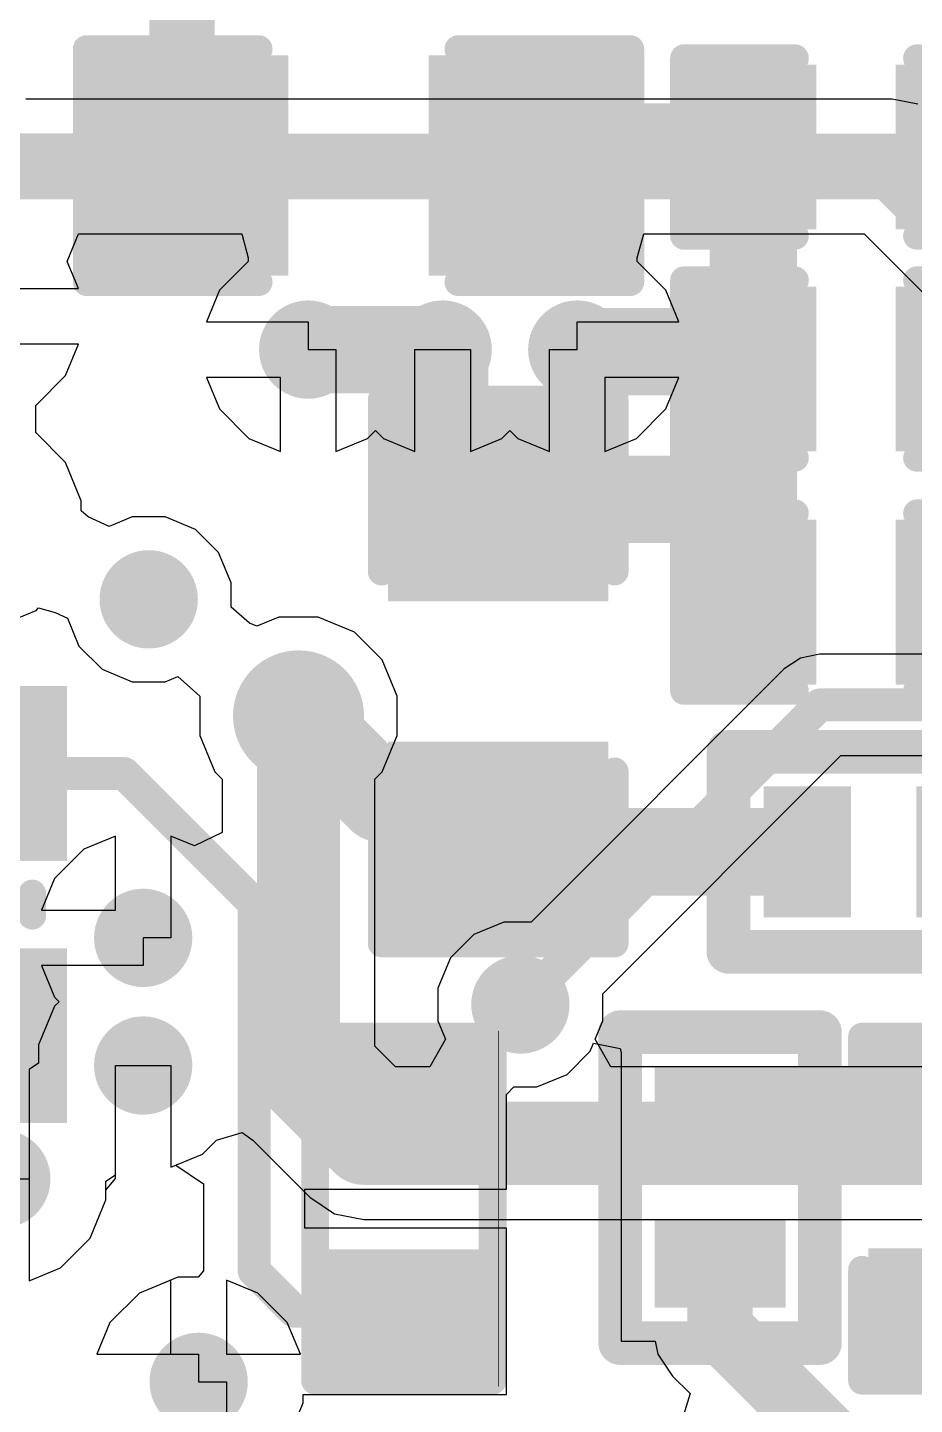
# Model space of a CAD drawing. Header units: millimetres. Extents: x -0.05 to 1.48, y -0.21 to 0.41.
# Drawn here: x 0.2409 to 0.4008, y 0.0027 to 0.2508 of the extents above; entities that cross this region are included whole.
import ezdxf

# ---------------------------------------------------------------- set-up
doc = ezdxf.new("R2010")
doc.units = ezdxf.units.MM
doc.header["$MEASUREMENT"] = 0
for name, color, linetype in [('BottomLayer', 5, 'Continuous'), ('BottomSolder', 6, 'Continuous'), ('TopLayer', 1, 'Continuous'), ('TopOverlay', 2, 'Continuous'), ('TopPaste', 8, 'Continuous'), ('TopSolder', 216, 'Continuous'), ('ViaHoleLayer', 16, 'Continuous')]:
    doc.layers.add(name, color=color, linetype=linetype)

# ---------------------------------------------------------------- blocks, each defined once
blk = doc.blocks.new('C___0603_3')
at = {"layer": 'TopLayer'}
for points in [[(-0.015, 0.0175), (-0.015, -0.0175), (-0.045, -0.0175), (-0.045, 0.0175)], [(0.045, 0.0175), (0.045, -0.0175), (0.015, -0.0175), (0.015, 0.0175)]]:
    blk.add_hatch(color=1, dxfattribs=at).paths.add_polyline_path(points)
at = {"layer": 'TopPaste'}
for points in [[(-0.015, 0.0175), (-0.015, -0.0175), (-0.045, -0.0175), (-0.045, 0.0175)], [(0.045, 0.0175), (0.045, -0.0175), (0.015, -0.0175), (0.015, 0.0175)]]:
    blk.add_hatch(color=8, dxfattribs=at).paths.add_polyline_path(points)
at = {"layer": 'TopSolder'}
for points in [[(-0.01264, 0.01986), (-0.01264, -0.01986), (-0.04736, -0.01986), (-0.04736, 0.01986)], [(0.04736, 0.01986), (0.04736, -0.01986), (0.01264, -0.01986), (0.01264, 0.01986)]]:
    blk.add_hatch(color=216, dxfattribs=at).paths.add_polyline_path(points)
at = {"layer": 'TopOverlay', "const_width": 0.005}
for points in [[(-0.049, 0.021), (-0.018, 0.021)], [(-0.049, 0.021), (-0.049, -0.021)], [(0.018, 0.021), (0.049, 0.021)], [(0.049, 0.021), (0.049, -0.021)], [(-0.049, -0.021), (-0.018, -0.021)], [(0.018, -0.021), (0.049, -0.021)]]:
    blk.add_lwpolyline(points, dxfattribs=at)
at = {"layer": 'TopOverlay', "const_width": 0.0025}
for points in [[(-0.05025, 0.021, 1), (-0.04775, 0.021, 1)], [(-0.05025, 0.021, 1), (-0.04775, 0.021, 1)], [(-0.01925, 0.021, 1), (-0.01675, 0.021, 1)], [(0.01675, 0.021, 1), (0.01925, 0.021, 1)], [(0.04775, 0.021, 1), (0.05025, 0.021, 1)], [(0.04775, 0.021, 1), (0.05025, 0.021, 1)], [(-0.05025, -0.021, 1), (-0.04775, -0.021, 1)], [(-0.05025, -0.021, 1), (-0.04775, -0.021, 1)], [(-0.01925, -0.021, 1), (-0.01675, -0.021, 1)], [(0.01675, -0.021, 1), (0.01925, -0.021, 1)], [(0.04775, -0.021, 1), (0.05025, -0.021, 1)], [(0.04775, -0.021, 1), (0.05025, -0.021, 1)]]:
    blk.add_lwpolyline(points, format="xyb", close=True, dxfattribs=at)
blk = doc.blocks.new('C___0402_8')
at = {"layer": 'TopLayer'}
for points in [[(-0.0275, -0.0125), (-0.0275, 0.0125), (-0.0095, 0.0125), (-0.0095, -0.0125)], [(0.0095, -0.0125), (0.0095, 0.0125), (0.0275, 0.0125), (0.0275, -0.0125)]]:
    blk.add_hatch(color=1, dxfattribs=at).paths.add_polyline_path(points)
at = {"layer": 'TopPaste'}
for points in [[(-0.0275, -0.0125), (-0.0275, 0.0125), (-0.0095, 0.0125), (-0.0095, -0.0125)], [(0.0095, -0.0125), (0.0095, 0.0125), (0.0275, 0.0125), (0.0275, -0.0125)]]:
    blk.add_hatch(color=8, dxfattribs=at).paths.add_polyline_path(points)
at = {"layer": 'TopSolder'}
for points in [[(-0.02986, -0.01486), (-0.02986, 0.01486), (-0.00714, 0.01486), (-0.00714, -0.01486)], [(0.00714, -0.01486), (0.00714, 0.01486), (0.02986, 0.01486), (0.02986, -0.01486)]]:
    blk.add_hatch(color=216, dxfattribs=at).paths.add_polyline_path(points)
at = {"layer": 'TopOverlay', "const_width": 0.005}
for points in [[(-0.011, 0.016), (-0.031, 0.016)], [(-0.031, -0.016), (-0.031, 0.016)], [(0.031, 0.016), (0.011, 0.016)], [(0.031, -0.016), (0.031, 0.016)], [(-0.011, -0.016), (-0.031, -0.016)], [(0.031, -0.016), (0.011, -0.016)]]:
    blk.add_lwpolyline(points, dxfattribs=at)
at = {"layer": 'TopOverlay', "const_width": 0.0025}
for points in [[(-0.03225, 0.016, 1), (-0.02975, 0.016, 1)], [(-0.03225, 0.016, 1), (-0.02975, 0.016, 1)], [(-0.01225, 0.016, 1), (-0.00975, 0.016, 1)], [(0.00975, 0.016, 1), (0.01225, 0.016, 1)], [(0.02975, 0.016, 1), (0.03225, 0.016, 1)], [(0.02975, 0.016, 1), (0.03225, 0.016, 1)], [(-0.03225, -0.016, 1), (-0.02975, -0.016, 1)], [(-0.03225, -0.016, 1), (-0.02975, -0.016, 1)], [(-0.01225, -0.016, 1), (-0.00975, -0.016, 1)], [(0.00975, -0.016, 1), (0.01225, -0.016, 1)], [(0.02975, -0.016, 1), (0.03225, -0.016, 1)], [(0.02975, -0.016, 1), (0.03225, -0.016, 1)]]:
    blk.add_lwpolyline(points, format="xyb", close=True, dxfattribs=at)
blk = doc.blocks.new('C___0402_9')
at = {"layer": 'TopLayer'}
for points in [[(-0.0275, -0.0125), (-0.0275, 0.0125), (-0.0095, 0.0125), (-0.0095, -0.0125)], [(0.0095, -0.0125), (0.0095, 0.0125), (0.0275, 0.0125), (0.0275, -0.0125)]]:
    blk.add_hatch(color=1, dxfattribs=at).paths.add_polyline_path(points)
at = {"layer": 'TopPaste'}
for points in [[(-0.0275, -0.0125), (-0.0275, 0.0125), (-0.0095, 0.0125), (-0.0095, -0.0125)], [(0.0095, -0.0125), (0.0095, 0.0125), (0.0275, 0.0125), (0.0275, -0.0125)]]:
    blk.add_hatch(color=8, dxfattribs=at).paths.add_polyline_path(points)
at = {"layer": 'TopSolder'}
for points in [[(-0.02986, -0.01486), (-0.02986, 0.01486), (-0.00714, 0.01486), (-0.00714, -0.01486)], [(0.00714, -0.01486), (0.00714, 0.01486), (0.02986, 0.01486), (0.02986, -0.01486)]]:
    blk.add_hatch(color=216, dxfattribs=at).paths.add_polyline_path(points)
at = {"layer": 'TopOverlay', "const_width": 0.005}
for points in [[(-0.011, 0.016), (-0.031, 0.016)], [(-0.031, 0.016), (-0.031, -0.016)], [(0.031, 0.016), (0.011, 0.016)], [(0.031, 0.016), (0.031, -0.016)], [(-0.011, -0.016), (-0.031, -0.016)], [(0.031, -0.016), (0.011, -0.016)]]:
    blk.add_lwpolyline(points, dxfattribs=at)
at = {"layer": 'TopOverlay', "const_width": 0.0025}
for points in [[(-0.03225, 0.016, 1), (-0.02975, 0.016, 1)], [(-0.03225, 0.016, 1), (-0.02975, 0.016, 1)], [(-0.01225, 0.016, 1), (-0.00975, 0.016, 1)], [(0.00975, 0.016, 1), (0.01225, 0.016, 1)], [(0.02975, 0.016, 1), (0.03225, 0.016, 1)], [(0.02975, 0.016, 1), (0.03225, 0.016, 1)], [(-0.03225, -0.016, 1), (-0.02975, -0.016, 1)], [(-0.03225, -0.016, 1), (-0.02975, -0.016, 1)], [(-0.01225, -0.016, 1), (-0.00975, -0.016, 1)], [(0.00975, -0.016, 1), (0.01225, -0.016, 1)], [(0.02975, -0.016, 1), (0.03225, -0.016, 1)], [(0.02975, -0.016, 1), (0.03225, -0.016, 1)]]:
    blk.add_lwpolyline(points, format="xyb", close=True, dxfattribs=at)
blk = doc.blocks.new('C___0402_10')
at = {"layer": 'TopLayer'}
for points in [[(-0.0275, -0.0125), (-0.0275, 0.0125), (-0.0095, 0.0125), (-0.0095, -0.0125)], [(0.0095, -0.0125), (0.0095, 0.0125), (0.0275, 0.0125), (0.0275, -0.0125)]]:
    blk.add_hatch(color=1, dxfattribs=at).paths.add_polyline_path(points)
at = {"layer": 'TopPaste'}
for points in [[(-0.0275, -0.0125), (-0.0275, 0.0125), (-0.0095, 0.0125), (-0.0095, -0.0125)], [(0.0095, -0.0125), (0.0095, 0.0125), (0.0275, 0.0125), (0.0275, -0.0125)]]:
    blk.add_hatch(color=8, dxfattribs=at).paths.add_polyline_path(points)
at = {"layer": 'TopSolder'}
for points in [[(-0.02986, -0.01486), (-0.02986, 0.01486), (-0.00714, 0.01486), (-0.00714, -0.01486)], [(0.00714, -0.01486), (0.00714, 0.01486), (0.02986, 0.01486), (0.02986, -0.01486)]]:
    blk.add_hatch(color=216, dxfattribs=at).paths.add_polyline_path(points)
at = {"layer": 'TopOverlay', "const_width": 0.005}
for points in [[(-0.031, 0.016), (-0.031, -0.016)], [(-0.011, 0.016), (-0.031, 0.016)], [(0.031, 0.016), (0.011, 0.016)], [(0.031, 0.016), (0.031, -0.016)], [(-0.011, -0.016), (-0.031, -0.016)], [(0.031, -0.016), (0.011, -0.016)]]:
    blk.add_lwpolyline(points, dxfattribs=at)
at = {"layer": 'TopOverlay', "const_width": 0.0025}
for points in [[(-0.03225, 0.016, 1), (-0.02975, 0.016, 1)], [(-0.03225, 0.016, 1), (-0.02975, 0.016, 1)], [(-0.01225, 0.016, 1), (-0.00975, 0.016, 1)], [(0.00975, 0.016, 1), (0.01225, 0.016, 1)], [(0.02975, 0.016, 1), (0.03225, 0.016, 1)], [(0.02975, 0.016, 1), (0.03225, 0.016, 1)], [(-0.03225, -0.016, 1), (-0.02975, -0.016, 1)], [(-0.03225, -0.016, 1), (-0.02975, -0.016, 1)], [(-0.01225, -0.016, 1), (-0.00975, -0.016, 1)], [(0.00975, -0.016, 1), (0.01225, -0.016, 1)], [(0.02975, -0.016, 1), (0.03225, -0.016, 1)], [(0.02975, -0.016, 1), (0.03225, -0.016, 1)]]:
    blk.add_lwpolyline(points, format="xyb", close=True, dxfattribs=at)
blk = doc.blocks.new('C___0402_13')
at = {"layer": 'TopLayer'}
for points in [[(-0.0275, -0.0125), (-0.0275, 0.0125), (-0.0095, 0.0125), (-0.0095, -0.0125)], [(0.0095, -0.0125), (0.0095, 0.0125), (0.0275, 0.0125), (0.0275, -0.0125)]]:
    blk.add_hatch(color=1, dxfattribs=at).paths.add_polyline_path(points)
at = {"layer": 'TopPaste'}
for points in [[(-0.0275, -0.0125), (-0.0275, 0.0125), (-0.0095, 0.0125), (-0.0095, -0.0125)], [(0.0095, -0.0125), (0.0095, 0.0125), (0.0275, 0.0125), (0.0275, -0.0125)]]:
    blk.add_hatch(color=8, dxfattribs=at).paths.add_polyline_path(points)
at = {"layer": 'TopSolder'}
for points in [[(-0.02986, -0.01486), (-0.02986, 0.01486), (-0.00714, 0.01486), (-0.00714, -0.01486)], [(0.00714, -0.01486), (0.00714, 0.01486), (0.02986, 0.01486), (0.02986, -0.01486)]]:
    blk.add_hatch(color=216, dxfattribs=at).paths.add_polyline_path(points)
at = {"layer": 'TopOverlay', "const_width": 0.005}
for points in [[(-0.011, 0.016), (-0.031, 0.016)], [(-0.031, 0.016), (-0.031, -0.016)], [(0.031, 0.016), (0.011, 0.016)], [(0.031, 0.016), (0.031, -0.016)], [(-0.011, -0.016), (-0.031, -0.016)], [(0.031, -0.016), (0.011, -0.016)]]:
    blk.add_lwpolyline(points, dxfattribs=at)
at = {"layer": 'TopOverlay', "const_width": 0.0025}
for points in [[(-0.03225, 0.016, 1), (-0.02975, 0.016, 1)], [(-0.03225, 0.016, 1), (-0.02975, 0.016, 1)], [(-0.01225, 0.016, 1), (-0.00975, 0.016, 1)], [(0.00975, 0.016, 1), (0.01225, 0.016, 1)], [(0.02975, 0.016, 1), (0.03225, 0.016, 1)], [(0.02975, 0.016, 1), (0.03225, 0.016, 1)], [(-0.03225, -0.016, 1), (-0.02975, -0.016, 1)], [(-0.03225, -0.016, 1), (-0.02975, -0.016, 1)], [(-0.01225, -0.016, 1), (-0.00975, -0.016, 1)], [(0.00975, -0.016, 1), (0.01225, -0.016, 1)], [(0.02975, -0.016, 1), (0.03225, -0.016, 1)], [(0.02975, -0.016, 1), (0.03225, -0.016, 1)]]:
    blk.add_lwpolyline(points, format="xyb", close=True, dxfattribs=at)
blk = doc.blocks.new('KC2016K_14')
at = {"layer": 'TopLayer'}
for points in [[(-0.04724, 0.03937), (-0.02362, 0.03937), (-0.02362, 0.00787), (-0.04724, 0.00787)], [(0.02362, 0.03937), (0.04724, 0.03937), (0.04724, 0.00787), (0.02362, 0.00787)], [(-0.04724, -0.00787), (-0.02362, -0.00787), (-0.02362, -0.03937), (-0.04724, -0.03937)], [(0.02362, -0.00787), (0.04724, -0.00787), (0.04724, -0.03937), (0.02362, -0.03937)]]:
    blk.add_hatch(color=1, dxfattribs=at).paths.add_polyline_path(points)
at = {"layer": 'TopPaste'}
for points in [[(-0.04724, 0.03937), (-0.02362, 0.03937), (-0.02362, 0.00787), (-0.04724, 0.00787)], [(0.02362, 0.03937), (0.04724, 0.03937), (0.04724, 0.00787), (0.02362, 0.00787)], [(-0.04724, -0.00787), (-0.02362, -0.00787), (-0.02362, -0.03937), (-0.04724, -0.03937)], [(0.02362, -0.00787), (0.04724, -0.00787), (0.04724, -0.03937), (0.02362, -0.03937)]]:
    blk.add_hatch(color=8, dxfattribs=at).paths.add_polyline_path(points)
at = {"layer": 'TopSolder'}
for points in [[(-0.04724, 0.03937), (-0.02362, 0.03937), (-0.02362, 0.00787), (-0.04724, 0.00787)], [(0.02362, 0.03937), (0.04724, 0.03937), (0.04724, 0.00787), (0.02362, 0.00787)], [(-0.04724, -0.00787), (-0.02362, -0.00787), (-0.02362, -0.03937), (-0.04724, -0.03937)], [(0.02362, -0.00787), (0.04724, -0.00787), (0.04724, -0.03937), (0.02362, -0.03937)]]:
    blk.add_hatch(color=216, dxfattribs=at).paths.add_polyline_path(points)
at = {"layer": 'TopOverlay', "const_width": 0.005}
for points in [[(-0.015, 0.033), (0.015, 0.033)], [(-0.041, -0.002), (-0.041, 0.002)], [(0.041, -0.002), (0.041, 0.002)], [(-0.015, -0.033), (0.015, -0.033)]]:
    blk.add_lwpolyline(points, dxfattribs=at)
at = {"layer": 'TopOverlay', "const_width": 0.0025}
for points in [[(-0.01625, 0.033, 1), (-0.01375, 0.033, 1)], [(0.01375, 0.033, 1), (0.01625, 0.033, 1)], [(-0.04225, 0.002, 1), (-0.03975, 0.002, 1)], [(0.03975, 0.002, 1), (0.04225, 0.002, 1)], [(-0.04225, -0.002, 1), (-0.03975, -0.002, 1)], [(0.03975, -0.002, 1), (0.04225, -0.002, 1)], [(-0.01625, -0.033, 1), (-0.01375, -0.033, 1)], [(0.01375, -0.033, 1), (0.01625, -0.033, 1)]]:
    blk.add_lwpolyline(points, format="xyb", close=True, dxfattribs=at)
blk = doc.blocks.new('R___0402_16')
at = {"layer": 'TopLayer'}
for points in [[(-0.0275, -0.0125), (-0.0275, 0.0125), (-0.0095, 0.0125), (-0.0095, -0.0125)], [(0.0095, -0.0125), (0.0095, 0.0125), (0.0275, 0.0125), (0.0275, -0.0125)]]:
    blk.add_hatch(color=1, dxfattribs=at).paths.add_polyline_path(points)
at = {"layer": 'TopPaste'}
for points in [[(-0.0275, -0.0125), (-0.0275, 0.0125), (-0.0095, 0.0125), (-0.0095, -0.0125)], [(0.0095, -0.0125), (0.0095, 0.0125), (0.0275, 0.0125), (0.0275, -0.0125)]]:
    blk.add_hatch(color=8, dxfattribs=at).paths.add_polyline_path(points)
at = {"layer": 'TopSolder'}
for points in [[(-0.02967, -0.01467), (-0.02967, 0.01467), (-0.00733, 0.01467), (-0.00733, -0.01467)], [(0.00733, -0.01467), (0.00733, 0.01467), (0.02967, 0.01467), (0.02967, -0.01467)]]:
    blk.add_hatch(color=216, dxfattribs=at).paths.add_polyline_path(points)
at = {"layer": 'TopOverlay'}
for points, const_width in [([(-0.031, 0.016), (-0.031, -0.016)], 0.005), ([(-0.031, 0.016), (0.031, 0.016)], 0.005), ([(0.031, 0.016), (0.031, -0.016)], 0.005), ([(-0.031, -0.016), (0.031, -0.016)], 0.005), ([(-0.032, -0.017), (0.032, -0.017)], 0.000127)]:
    blk.add_lwpolyline(points, dxfattribs=dict(at, const_width=const_width))
for points, const_width in [([(-0.03225, 0.016, 1), (-0.02975, 0.016, 1)], 0.0025), ([(-0.03225, 0.016, 1), (-0.02975, 0.016, 1)], 0.0025), ([(0.02975, 0.016, 1), (0.03225, 0.016, 1)], 0.0025), ([(0.02975, 0.016, 1), (0.03225, 0.016, 1)], 0.0025), ([(-0.03225, -0.016, 1), (-0.02975, -0.016, 1)], 0.0025), ([(-0.03225, -0.016, 1), (-0.02975, -0.016, 1)], 0.0025), ([(0.02975, -0.016, 1), (0.03225, -0.016, 1)], 0.0025), ([(0.02975, -0.016, 1), (0.03225, -0.016, 1)], 0.0025), ([(-0.03203, -0.017, 1), (-0.03197, -0.017, 1)], 0.0000635), ([(0.03197, -0.017, 1), (0.03203, -0.017, 1)], 0.0000635)]:
    blk.add_lwpolyline(points, format="xyb", close=True, dxfattribs=dict(at, const_width=const_width))
blk = doc.blocks.new('IND_0402_20')
at = {"layer": 'TopLayer'}
for points in [[(-0.02165, 0.01181), (-0.00591, 0.01181), (-0.00591, -0.01181), (-0.02165, -0.01181)], [(0.00591, 0.01181), (0.02165, 0.01181), (0.02165, -0.01181), (0.00591, -0.01181)]]:
    blk.add_hatch(color=1, dxfattribs=at).paths.add_polyline_path(points)
at = {"layer": 'TopPaste'}
for points in [[(-0.02165, 0.01181), (-0.00591, 0.01181), (-0.00591, -0.01181), (-0.02165, -0.01181)], [(0.00591, 0.01181), (0.02165, 0.01181), (0.02165, -0.01181), (0.00591, -0.01181)]]:
    blk.add_hatch(color=8, dxfattribs=at).paths.add_polyline_path(points)
at = {"layer": 'TopSolder'}
for points in [[(-0.02165, 0.01181), (-0.00591, 0.01181), (-0.00591, -0.01181), (-0.02165, -0.01181)], [(0.00591, 0.01181), (0.02165, 0.01181), (0.02165, -0.01181), (0.00591, -0.01181)]]:
    blk.add_hatch(color=216, dxfattribs=at).paths.add_polyline_path(points)
at = {"layer": 'TopOverlay', "const_width": 0.00787}
for points in [[(-0.028, -0.018), (-0.028, 0.018)], [(-0.012, 0.018), (-0.028, 0.018)], [(0.028, 0.018), (-0.012, 0.018)], [(0.028, -0.018), (0.028, 0.018)], [(-0.012, -0.018), (-0.028, -0.018)], [(0.028, -0.018), (-0.012, -0.018)]]:
    blk.add_lwpolyline(points, dxfattribs=at)
at = {"layer": 'TopOverlay', "const_width": 0.00394}
for points in [[(-0.02997, 0.018, 1), (-0.02603, 0.018, 1)], [(-0.02997, 0.018, 1), (-0.02603, 0.018, 1)], [(-0.01397, 0.018, 1), (-0.01003, 0.018, 1)], [(-0.01397, 0.018, 1), (-0.01003, 0.018, 1)], [(0.02603, 0.018, 1), (0.02997, 0.018, 1)], [(0.02603, 0.018, 1), (0.02997, 0.018, 1)], [(-0.02997, -0.018, 1), (-0.02603, -0.018, 1)], [(-0.02997, -0.018, 1), (-0.02603, -0.018, 1)], [(-0.01397, -0.018, 1), (-0.01003, -0.018, 1)], [(-0.01397, -0.018, 1), (-0.01003, -0.018, 1)], [(0.02603, -0.018, 1), (0.02997, -0.018, 1)], [(0.02603, -0.018, 1), (0.02997, -0.018, 1)]]:
    blk.add_lwpolyline(points, format="xyb", close=True, dxfattribs=at)
blk = doc.blocks.new('IND_0402_21')
at = {"layer": 'TopLayer'}
for points in [[(-0.02165, 0.01181), (-0.00591, 0.01181), (-0.00591, -0.01181), (-0.02165, -0.01181)], [(0.00591, 0.01181), (0.02165, 0.01181), (0.02165, -0.01181), (0.00591, -0.01181)]]:
    blk.add_hatch(color=1, dxfattribs=at).paths.add_polyline_path(points)
at = {"layer": 'TopPaste'}
for points in [[(-0.02165, 0.01181), (-0.00591, 0.01181), (-0.00591, -0.01181), (-0.02165, -0.01181)], [(0.00591, 0.01181), (0.02165, 0.01181), (0.02165, -0.01181), (0.00591, -0.01181)]]:
    blk.add_hatch(color=8, dxfattribs=at).paths.add_polyline_path(points)
at = {"layer": 'TopSolder'}
for points in [[(-0.02165, 0.01181), (-0.00591, 0.01181), (-0.00591, -0.01181), (-0.02165, -0.01181)], [(0.00591, 0.01181), (0.02165, 0.01181), (0.02165, -0.01181), (0.00591, -0.01181)]]:
    blk.add_hatch(color=216, dxfattribs=at).paths.add_polyline_path(points)
at = {"layer": 'TopOverlay', "const_width": 0.00787}
for points in [[(-0.012, 0.018), (-0.028, 0.018)], [(-0.028, 0.018), (-0.028, -0.018)], [(0.028, 0.018), (-0.012, 0.018)], [(0.028, 0.018), (0.028, -0.018)], [(-0.012, -0.018), (-0.028, -0.018)], [(0.028, -0.018), (-0.012, -0.018)]]:
    blk.add_lwpolyline(points, dxfattribs=at)
at = {"layer": 'TopOverlay', "const_width": 0.00394}
for points in [[(-0.02997, 0.018, 1), (-0.02603, 0.018, 1)], [(-0.02997, 0.018, 1), (-0.02603, 0.018, 1)], [(-0.01397, 0.018, 1), (-0.01003, 0.018, 1)], [(-0.01397, 0.018, 1), (-0.01003, 0.018, 1)], [(0.02603, 0.018, 1), (0.02997, 0.018, 1)], [(0.02603, 0.018, 1), (0.02997, 0.018, 1)], [(-0.02997, -0.018, 1), (-0.02603, -0.018, 1)], [(-0.02997, -0.018, 1), (-0.02603, -0.018, 1)], [(-0.01397, -0.018, 1), (-0.01003, -0.018, 1)], [(-0.01397, -0.018, 1), (-0.01003, -0.018, 1)], [(0.02603, -0.018, 1), (0.02997, -0.018, 1)], [(0.02603, -0.018, 1), (0.02997, -0.018, 1)]]:
    blk.add_lwpolyline(points, format="xyb", close=True, dxfattribs=at)
blk = doc.blocks.new('C___0603_29')
at = {"layer": 'TopLayer'}
for points in [[(-0.015, 0.0175), (-0.015, -0.0175), (-0.045, -0.0175), (-0.045, 0.0175)], [(0.045, 0.0175), (0.045, -0.0175), (0.015, -0.0175), (0.015, 0.0175)]]:
    blk.add_hatch(color=1, dxfattribs=at).paths.add_polyline_path(points)
at = {"layer": 'TopPaste'}
for points in [[(-0.015, 0.0175), (-0.015, -0.0175), (-0.045, -0.0175), (-0.045, 0.0175)], [(0.045, 0.0175), (0.045, -0.0175), (0.015, -0.0175), (0.015, 0.0175)]]:
    blk.add_hatch(color=8, dxfattribs=at).paths.add_polyline_path(points)
at = {"layer": 'TopSolder'}
for points in [[(-0.01264, 0.01986), (-0.01264, -0.01986), (-0.04736, -0.01986), (-0.04736, 0.01986)], [(0.04736, 0.01986), (0.04736, -0.01986), (0.01264, -0.01986), (0.01264, 0.01986)]]:
    blk.add_hatch(color=216, dxfattribs=at).paths.add_polyline_path(points)
at = {"layer": 'TopOverlay', "const_width": 0.005}
for points in [[(-0.049, -0.021), (-0.049, 0.021)], [(-0.049, 0.021), (-0.018, 0.021)], [(0.018, 0.021), (0.049, 0.021)], [(0.049, -0.021), (0.049, 0.021)], [(-0.049, -0.021), (-0.018, -0.021)], [(0.018, -0.021), (0.049, -0.021)]]:
    blk.add_lwpolyline(points, dxfattribs=at)
at = {"layer": 'TopOverlay', "const_width": 0.0025}
for points in [[(-0.05025, 0.021, 1), (-0.04775, 0.021, 1)], [(-0.05025, 0.021, 1), (-0.04775, 0.021, 1)], [(-0.01925, 0.021, 1), (-0.01675, 0.021, 1)], [(0.01675, 0.021, 1), (0.01925, 0.021, 1)], [(0.04775, 0.021, 1), (0.05025, 0.021, 1)], [(0.04775, 0.021, 1), (0.05025, 0.021, 1)], [(-0.05025, -0.021, 1), (-0.04775, -0.021, 1)], [(-0.05025, -0.021, 1), (-0.04775, -0.021, 1)], [(-0.01925, -0.021, 1), (-0.01675, -0.021, 1)], [(0.01675, -0.021, 1), (0.01925, -0.021, 1)], [(0.04775, -0.021, 1), (0.05025, -0.021, 1)], [(0.04775, -0.021, 1), (0.05025, -0.021, 1)]]:
    blk.add_lwpolyline(points, format="xyb", close=True, dxfattribs=at)

msp = doc.modelspace()

# ---------------------------------------------------------------- hatches: boundary and pattern name
at = {"layer": 'BottomLayer'}
h = msp.add_hatch(color=5, dxfattribs=at)
edge = h.paths.add_edge_path()
edge.add_arc((0.29154, 0.19279), 0.00886, 0, 360)
h = msp.add_hatch(color=5, dxfattribs=at)
edge = h.paths.add_edge_path()
edge.add_arc((0.31579, 0.19279), 0.00886, 0, 360)
h = msp.add_hatch(color=5, dxfattribs=at)
edge = h.paths.add_edge_path()
edge.add_arc((0.34004, 0.19279), 0.00886, 0, 360)
h = msp.add_hatch(color=5, dxfattribs=at)
edge = h.paths.add_edge_path()
edge.add_arc((0.26279, 0.14779), 0.00886, 0, 360)
h = msp.add_hatch(color=5, dxfattribs=at)
edge = h.paths.add_edge_path()
edge.add_arc((0.28979, 0.12679), 0.01181, 0, 360)
h = msp.add_hatch(color=5, dxfattribs=at)
edge = h.paths.add_edge_path()
edge.add_arc((0.26179, 0.08679), 0.00886, 0, 360)
h = msp.add_hatch(color=5, dxfattribs=at)
edge = h.paths.add_edge_path()
edge.add_arc((0.32979, 0.07479), 0.00886, 0, 360)
h = msp.add_hatch(color=5, dxfattribs=at)
edge = h.paths.add_edge_path()
edge.add_arc((0.26179, 0.06379), 0.00886, 0, 360)
h = msp.add_hatch(color=5, dxfattribs=at)
edge = h.paths.add_edge_path()
edge.add_arc((0.23622, 0.04335), 0.00886, 0, 360)
h = msp.add_hatch(color=5, dxfattribs=at)
edge = h.paths.add_edge_path()
edge.add_arc((0.27179, 0.00679), 0.00886, 0, 360)
at = {"layer": 'BottomSolder'}
h = msp.add_hatch(color=6, dxfattribs=at)
edge = h.paths.add_edge_path()
edge.add_arc((0.29154, 0.19279), 0.00394, 0, 360)
h = msp.add_hatch(color=6, dxfattribs=at)
edge = h.paths.add_edge_path()
edge.add_arc((0.31579, 0.19279), 0.00394, 0, 360)
h = msp.add_hatch(color=6, dxfattribs=at)
edge = h.paths.add_edge_path()
edge.add_arc((0.34004, 0.19279), 0.00394, 0, 360)
h = msp.add_hatch(color=6, dxfattribs=at)
edge = h.paths.add_edge_path()
edge.add_arc((0.26279, 0.14779), 0.00394, 0, 360)
h = msp.add_hatch(color=6, dxfattribs=at)
edge = h.paths.add_edge_path()
edge.add_arc((0.28979, 0.12679), 0.00591, 0, 360)
h = msp.add_hatch(color=6, dxfattribs=at)
edge = h.paths.add_edge_path()
edge.add_arc((0.26179, 0.08679), 0.00394, 0, 360)
h = msp.add_hatch(color=6, dxfattribs=at)
edge = h.paths.add_edge_path()
edge.add_arc((0.32979, 0.07479), 0.00394, 0, 360)
h = msp.add_hatch(color=6, dxfattribs=at)
edge = h.paths.add_edge_path()
edge.add_arc((0.26179, 0.06379), 0.00394, 0, 360)
h = msp.add_hatch(color=6, dxfattribs=at)
edge = h.paths.add_edge_path()
edge.add_arc((0.27179, 0.00679), 0.00394, 0, 360)
at = {"layer": 'TopLayer'}
h = msp.add_hatch(color=1, dxfattribs=at)
edge = h.paths.add_edge_path()
edge.add_arc((0.29154, 0.19279), 0.00886, 0, 360)
h = msp.add_hatch(color=1, dxfattribs=at)
edge = h.paths.add_edge_path()
edge.add_arc((0.31579, 0.19279), 0.00886, 0, 360)
h = msp.add_hatch(color=1, dxfattribs=at)
edge = h.paths.add_edge_path()
edge.add_arc((0.34004, 0.19279), 0.00886, 0, 360)
h = msp.add_hatch(color=1, dxfattribs=at)
edge = h.paths.add_edge_path()
edge.add_arc((0.26279, 0.14779), 0.00886, 0, 360)
h = msp.add_hatch(color=1, dxfattribs=at)
edge = h.paths.add_edge_path()
edge.add_arc((0.28979, 0.12679), 0.01181, 0, 360)
h = msp.add_hatch(color=1, dxfattribs=at)
edge = h.paths.add_edge_path()
edge.add_arc((0.26179, 0.08679), 0.00886, 0, 360)
h = msp.add_hatch(color=1, dxfattribs=at)
edge = h.paths.add_edge_path()
edge.add_arc((0.32979, 0.07479), 0.00886, 0, 360)
h = msp.add_hatch(color=1, dxfattribs=at)
edge = h.paths.add_edge_path()
edge.add_arc((0.26179, 0.06379), 0.00886, 0, 360)
h = msp.add_hatch(color=1, dxfattribs=at)
edge = h.paths.add_edge_path()
edge.add_arc((0.23622, 0.04335), 0.00886, 0, 360)
h = msp.add_hatch(color=1, dxfattribs=at)
edge = h.paths.add_edge_path()
edge.add_arc((0.27179, 0.00679), 0.00886, 0, 360)
at = {"layer": 'TopSolder'}
h = msp.add_hatch(color=216, dxfattribs=at)
edge = h.paths.add_edge_path()
edge.add_arc((0.29154, 0.19279), 0.00394, 0, 360)
h = msp.add_hatch(color=216, dxfattribs=at)
edge = h.paths.add_edge_path()
edge.add_arc((0.31579, 0.19279), 0.00394, 0, 360)
h = msp.add_hatch(color=216, dxfattribs=at)
edge = h.paths.add_edge_path()
edge.add_arc((0.34004, 0.19279), 0.00394, 0, 360)
h = msp.add_hatch(color=216, dxfattribs=at)
edge = h.paths.add_edge_path()
edge.add_arc((0.26279, 0.14779), 0.00394, 0, 360)
h = msp.add_hatch(color=216, dxfattribs=at)
edge = h.paths.add_edge_path()
edge.add_arc((0.28979, 0.12679), 0.00591, 0, 360)
h = msp.add_hatch(color=216, dxfattribs=at)
edge = h.paths.add_edge_path()
edge.add_arc((0.26179, 0.08679), 0.00394, 0, 360)
h = msp.add_hatch(color=216, dxfattribs=at)
edge = h.paths.add_edge_path()
edge.add_arc((0.32979, 0.07479), 0.00394, 0, 360)
h = msp.add_hatch(color=216, dxfattribs=at)
edge = h.paths.add_edge_path()
edge.add_arc((0.26179, 0.06379), 0.00394, 0, 360)
h = msp.add_hatch(color=216, dxfattribs=at)
edge = h.paths.add_edge_path()
edge.add_arc((0.27179, 0.00679), 0.00394, 0, 360)
at = {"layer": 'ViaHoleLayer'}
h = msp.add_hatch(color=16, dxfattribs=at)
edge = h.paths.add_edge_path()
edge.add_arc((0.29154, 0.19279), 0.00394, 0, 360)
h = msp.add_hatch(color=16, dxfattribs=at)
edge = h.paths.add_edge_path()
edge.add_arc((0.31579, 0.19279), 0.00394, 0, 360)
h = msp.add_hatch(color=16, dxfattribs=at)
edge = h.paths.add_edge_path()
edge.add_arc((0.34004, 0.19279), 0.00394, 0, 360)
h = msp.add_hatch(color=16, dxfattribs=at)
edge = h.paths.add_edge_path()
edge.add_arc((0.26279, 0.14779), 0.00394, 0, 360)
h = msp.add_hatch(color=16, dxfattribs=at)
edge = h.paths.add_edge_path()
edge.add_arc((0.28979, 0.12679), 0.00591, 0, 360)
h = msp.add_hatch(color=16, dxfattribs=at)
edge = h.paths.add_edge_path()
edge.add_arc((0.26179, 0.08679), 0.00394, 0, 360)
h = msp.add_hatch(color=16, dxfattribs=at)
edge = h.paths.add_edge_path()
edge.add_arc((0.32979, 0.07479), 0.00394, 0, 360)
h = msp.add_hatch(color=16, dxfattribs=at)
edge = h.paths.add_edge_path()
edge.add_arc((0.26179, 0.06379), 0.00394, 0, 360)
h = msp.add_hatch(color=16, dxfattribs=at)
edge = h.paths.add_edge_path()
edge.add_arc((0.27179, 0.00679), 0.00394, 0, 360)

# ---------------------------------------------------------------- linework, layer by layer
at = {"layer": 'BottomLayer'}
for p, q in [((0.39679, 0.23793), (0.24066, 0.23793)), ((0.40143, 0.237), (0.39679, 0.23793)), ((0.39679, 0.23793), (0.39679, 0.23793)), ((0.24811, 0.20865), (0.25013, 0.21365)), ((0.25013, 0.21365), (0.27956, 0.21365)), ((0.27956, 0.21365), (0.2807, 0.20934)), ((0.35087, 0.20934), (0.35202, 0.21365)), ((0.35202, 0.21365), (0.39176, 0.21365)), ((0.39176, 0.21365), (0.41843, 0.18698)), ((0.25013, 0.20379), (0.24811, 0.20865)), ((0.28073, 0.20865), (0.27555, 0.20347)), ((0.2807, 0.20934), (0.28073, 0.20865)), ((0.35084, 0.20865), (0.35087, 0.20934)), ((0.35602, 0.20347), (0.35084, 0.20865)), ((0.21345, 0.20379), (0.25013, 0.20379)), ((0.27555, 0.20347), (0.2732, 0.19779)), ((0.35838, 0.19779), (0.35602, 0.20347)), ((0.2732, 0.19779), (0.29154, 0.19779)), ((0.29154, 0.19779), (0.29154, 0.19279)), ((0.34004, 0.19279), (0.34004, 0.19779)), ((0.34004, 0.19779), (0.35838, 0.19779)), ((0.25013, 0.19379), (0.21345, 0.19379)), ((0.24777, 0.1881), (0.25013, 0.19379)), ((0.29154, 0.19279), (0.29654, 0.19279)), ((0.29654, 0.19279), (0.29654, 0.17445)), ((0.31079, 0.17445), (0.31079, 0.19279)), ((0.31079, 0.19279), (0.32079, 0.19279)), ((0.32079, 0.19279), (0.32079, 0.17445)), ((0.33504, 0.17445), (0.33504, 0.19279)), ((0.33504, 0.19279), (0.34004, 0.19279)), ((0.24247, 0.1828), (0.24777, 0.1881)), ((0.28654, 0.18779), (0.2732, 0.18779)), ((0.2732, 0.18779), (0.27555, 0.1821)), ((0.28654, 0.17445), (0.28654, 0.18779)), ((0.35838, 0.18779), (0.34504, 0.18779)), ((0.34504, 0.18779), (0.34504, 0.17445)), ((0.35602, 0.1821), (0.35838, 0.18779)), ((0.24244, 0.18279), (0.24247, 0.1828)), ((0.24244, 0.17779), (0.24244, 0.18279)), ((0.27555, 0.1821), (0.28085, 0.1768)), ((0.35072, 0.1768), (0.35602, 0.1821)), ((0.24247, 0.17777), (0.24244, 0.17779)), ((0.24777, 0.17247), (0.24247, 0.17777)), ((0.28085, 0.1768), (0.28654, 0.17445)), ((0.29654, 0.17445), (0.30222, 0.1768)), ((0.30222, 0.1768), (0.30366, 0.17824)), ((0.30366, 0.17824), (0.3051, 0.1768)), ((0.3051, 0.1768), (0.31079, 0.17445)), ((0.32079, 0.17445), (0.32647, 0.1768)), ((0.32647, 0.1768), (0.32791, 0.17824)), ((0.32791, 0.17824), (0.32935, 0.1768)), ((0.32935, 0.1768), (0.33504, 0.17445)), ((0.34504, 0.17445), (0.35072, 0.1768)), ((0.25064, 0.16554), (0.24777, 0.17247)), ((0.25064, 0.16373), (0.25064, 0.16554)), ((0.25186, 0.16264), (0.25064, 0.16373)), ((0.25564, 0.16091), (0.25186, 0.16264)), ((0.25983, 0.16264), (0.25564, 0.16091)), ((0.26574, 0.16264), (0.25983, 0.16264)), ((0.2712, 0.16038), (0.26574, 0.16264)), ((0.27538, 0.1562), (0.2712, 0.16038)), ((0.27764, 0.15074), (0.27538, 0.1562)), ((0.27764, 0.14637), (0.27764, 0.15074)), ((0.23679, 0.14345), (0.24247, 0.1458)), ((0.24247, 0.1458), (0.24293, 0.14626)), ((0.24293, 0.14626), (0.24595, 0.1454)), ((0.24595, 0.1454), (0.24812, 0.14438)), ((0.24812, 0.14438), (0.25019, 0.13937)), ((0.28093, 0.14349), (0.27764, 0.14637)), ((0.28624, 0.1446), (0.28226, 0.14295)), ((0.29333, 0.1446), (0.28624, 0.1446)), ((0.29988, 0.14189), (0.29333, 0.1446)), ((0.28226, 0.14295), (0.28093, 0.14349)), ((0.30489, 0.13688), (0.29988, 0.14189)), ((0.25019, 0.13937), (0.25437, 0.13519)), ((0.3076, 0.13033), (0.30489, 0.13688)), ((0.38029, 0.13722), (0.37733, 0.13524)), ((0.38379, 0.13791), (0.38029, 0.13722)), ((0.4454, 0.13791), (0.38379, 0.13791)), ((0.25437, 0.13519), (0.25983, 0.13293)), ((0.37733, 0.13524), (0.33174, 0.08964)), ((0.25983, 0.13293), (0.26574, 0.13293)), ((0.26574, 0.13293), (0.26803, 0.13388)), ((0.26803, 0.13388), (0.27198, 0.13033)), ((0.27198, 0.13033), (0.27198, 0.12324)), ((0.3076, 0.12324), (0.3076, 0.13033)), ((0.27198, 0.12324), (0.27469, 0.1167)), ((0.30489, 0.1167), (0.3076, 0.12324)), ((0.34464, 0.07674), (0.38757, 0.11966)), ((0.38757, 0.11966), (0.44457, 0.11966)), ((0.27469, 0.1167), (0.27602, 0.11536)), ((0.30355, 0.11536), (0.30489, 0.1167)), ((0.27602, 0.11536), (0.27602, 0.10575)), ((0.30355, 0.06727), (0.30355, 0.11536)), ((0.25679, 0.10513), (0.2511, 0.10277)), ((0.25679, 0.09179), (0.25679, 0.10513)), ((0.27102, 0.10337), (0.26679, 0.10513)), ((0.26679, 0.10513), (0.26679, 0.08679)), ((0.27602, 0.10575), (0.27102, 0.10337)), ((0.2511, 0.10277), (0.2458, 0.09747)), ((0.2458, 0.09747), (0.24345, 0.09179)), ((0.24345, 0.09179), (0.25679, 0.09179)), ((0.32683, 0.08964), (0.32137, 0.08738)), ((0.33174, 0.08964), (0.32683, 0.08964)), ((0.32137, 0.08738), (0.31719, 0.0832)), ((0.26679, 0.08679), (0.26179, 0.08679)), ((0.26179, 0.08679), (0.26179, 0.08179)), ((0.31719, 0.0832), (0.31493, 0.07774)), ((0.26179, 0.08179), (0.24345, 0.08179)), ((0.24345, 0.08179), (0.2458, 0.0761)), ((0.31493, 0.07774), (0.31493, 0.07183)), ((0.2458, 0.07447), (0.24293, 0.06754)), ((0.2458, 0.0761), (0.24662, 0.07529)), ((0.24662, 0.07529), (0.2458, 0.07447)), ((0.34464, 0.07183), (0.34464, 0.07674)), ((0.31493, 0.07183), (0.31629, 0.06855)), ((0.34329, 0.06855), (0.34464, 0.07183)), ((0.24293, 0.06754), (0.24293, 0.06419)), ((0.30727, 0.06355), (0.30355, 0.06727)), ((0.31629, 0.06855), (0.31348, 0.06355)), ((0.3461, 0.06355), (0.34329, 0.06855)), ((0.24293, 0.06419), (0.24122, 0.06305)), ((0.24122, 0.06305), (0.24122, 0.04335)), ((0.25679, 0.04409), (0.25679, 0.06379)), ((0.25679, 0.06379), (0.26679, 0.06379)), ((0.26679, 0.06379), (0.26679, 0.04545)), ((0.31348, 0.06355), (0.30727, 0.06355)), ((0.59979, 0.06355), (0.3461, 0.06355)), ((0.27247, 0.0478), (0.27503, 0.05036)), ((0.27503, 0.05036), (0.27966, 0.05172)), ((0.27966, 0.05172), (0.28155, 0.05035)), ((0.28155, 0.05035), (0.29184, 0.04005)), ((0.26679, 0.04545), (0.27247, 0.0478)), ((0.24122, 0.04335), (0.24122, 0.02501)), ((0.25508, 0.04295), (0.25679, 0.04409)), ((0.25508, 0.0396), (0.25508, 0.04295)), ((0.29184, 0.04005), (0.29184, 0.04005)), ((0.29184, 0.04005), (0.29631, 0.03707)), ((0.25221, 0.03267), (0.25508, 0.0396)), ((0.29631, 0.03707), (0.30157, 0.03602)), ((0.30157, 0.03602), (0.30157, 0.03602)), ((0.30157, 0.03602), (0.41528, 0.03602)), ((0.2469, 0.02737), (0.25221, 0.03267)), ((0.24122, 0.02501), (0.2469, 0.02737)), ((0.26679, 0.02513), (0.2611, 0.02277)), ((0.26679, 0.01179), (0.26679, 0.02513)), ((0.28247, 0.02277), (0.27679, 0.02513)), ((0.27679, 0.02513), (0.27679, 0.01179)), ((0.2611, 0.02277), (0.2558, 0.01747)), ((0.28777, 0.01747), (0.28247, 0.02277)), ((0.2558, 0.01747), (0.25345, 0.01179)), ((0.29013, 0.01179), (0.28777, 0.01747)), ((0.25345, 0.01179), (0.26679, 0.01179)), ((0.27679, 0.01179), (0.29013, 0.01179))]:
    msp.add_line(p, q, dxfattribs=at)
for points, const_width in [([(0.23179, 0.22579), (0.39679, 0.22579)], 0.01181), ([(0.39679, 0.22579), (0.43329, 0.18929)], 0.01181), ([(0.28979, 0.06157), (0.28979, 0.12679)], 0.015), ([(0.32979, 0.07479), (0.38379, 0.12879)], 0.00591), ([(0.38379, 0.12879), (0.44918, 0.12879)], 0.00591), ([(0.28979, 0.06157), (0.30157, 0.04979)], 0.015), ([(0.30157, 0.04979), (0.59979, 0.04979)], 0.015)]:
    msp.add_lwpolyline(points, dxfattribs=dict(at, const_width=const_width))
for points, const_width in [([(0.39383, 0.22579, 1), (0.39974, 0.22579, 1)], 0.00591), ([(0.39383, 0.22579, 1), (0.39974, 0.22579, 1)], 0.00591), ([(0.28604, 0.12679, 1), (0.29354, 0.12679, 1)], 0.0075), ([(0.38231, 0.12879, 1), (0.38526, 0.12879, 1)], 0.00295), ([(0.38231, 0.12879, 1), (0.38526, 0.12879, 1)], 0.00295), ([(0.32831, 0.07479, 1), (0.33126, 0.07479, 1)], 0.00295), ([(0.28604, 0.06157, 1), (0.29354, 0.06157, 1)], 0.0075), ([(0.28604, 0.06157, 1), (0.29354, 0.06157, 1)], 0.0075), ([(0.29782, 0.04979, 1), (0.30532, 0.04979, 1)], 0.0075), ([(0.29782, 0.04979, 1), (0.30532, 0.04979, 1)], 0.0075)]:
    msp.add_lwpolyline(points, format="xyb", close=True, dxfattribs=dict(at, const_width=const_width))
at = {"layer": 'TopLayer'}
for p, q in [((0.34238, 0.06637), (0.34298, 0.0678)), ((0.34298, 0.0678), (0.34779, 0.06684)), ((0.3382, 0.06219), (0.34238, 0.06637)), ((0.34779, 0.06684), (0.34798, 0.06609)), ((0.34798, 0.06609), (0.34798, 0.06491)), ((0.34798, 0.06491), (0.34798, 0.06491)), ((0.34798, 0.06491), (0.34798, 0.06489)), ((0.34798, 0.06489), (0.34798, 0.04169)), ((0.25679, 0.04342), (0.25679, 0.06379)), ((0.25679, 0.06379), (0.26679, 0.06379)), ((0.26679, 0.06379), (0.26679, 0.04545)), ((0.33274, 0.05993), (0.3382, 0.06219)), ((0.32729, 0.05859), (0.32862, 0.05993)), ((0.32862, 0.05993), (0.33274, 0.05993)), ((0.32729, 0.0415), (0.32729, 0.05859)), ((0.26679, 0.04545), (0.26766, 0.04581)), ((0.26766, 0.04581), (0.27266, 0.04247)), ((0.23622, 0.04335), (0.24122, 0.04335)), ((0.24122, 0.04335), (0.24122, 0.02501)), ((0.25508, 0.04135), (0.25679, 0.04342)), ((0.25679, 0.04342), (0.25679, 0.04342)), ((0.27266, 0.04247), (0.27266, 0.02679)), ((0.25508, 0.0396), (0.25508, 0.04135)), ((0.29091, 0.0345), (0.29091, 0.0415)), ((0.29091, 0.0415), (0.32729, 0.0415)), ((0.34798, 0.04169), (0.34798, 0.01413)), ((0.25221, 0.03267), (0.25508, 0.0396)), ((0.2469, 0.02737), (0.25221, 0.03267)), ((0.32729, 0.0345), (0.29091, 0.0345)), ((0.32729, 0.0045), (0.32729, 0.0345)), ((0.24122, 0.02501), (0.2469, 0.02737)), ((0.26804, 0.02564), (0.2611, 0.02277)), ((0.27172, 0.02564), (0.26804, 0.02564)), ((0.27266, 0.02679), (0.27172, 0.02564)), ((0.2611, 0.02277), (0.2558, 0.01747)), ((0.2558, 0.01747), (0.25345, 0.01179)), ((0.34798, 0.01413), (0.3541, 0.01413)), ((0.3541, 0.01413), (0.35457, 0.01178)), ((0.25345, 0.01179), (0.27179, 0.01179)), ((0.27179, 0.01179), (0.27179, 0.00679)), ((0.35457, 0.01178), (0.3572, 0.00784)), ((0.3572, 0.00784), (0.36037, 0.00468)), ((0.27179, 0.00679), (0.27679, 0.00679)), ((0.27679, 0.00679), (0.27679, -0.01155)), ((0.28777, -0.0039), (0.29064, 0.00304)), ((0.29064, 0.00304), (0.29064, 0.0045)), ((0.29064, 0.0045), (0.32729, 0.0045)), ((0.36037, 0.00468), (0.35872, -0.00075))]:
    msp.add_line(p, q, dxfattribs=at)
for points, const_width in [([(0.26879, 0.24095), (0.26879, 0.26587)], 0.01181), ([(0.33061, 0.22929), (0.37179, 0.22929)], 0.01575), ([(0.23179, 0.22587), (0.27061, 0.22587)], 0.01181), ([(0.37179, 0.19128), (0.37179, 0.21929)], 0.01575), ([(0.29154, 0.19279), (0.31579, 0.19279)], 0.01575), ([(0.31579, 0.19279), (0.31616, 0.19241)], 0.01575), ([(0.31616, 0.17191), (0.31616, 0.19241)], 0.01575), ([(0.34004, 0.19279), (0.34041, 0.19241)], 0.01575), ([(0.34041, 0.19241), (0.37066, 0.19241)], 0.01575), ([(0.37066, 0.19241), (0.37179, 0.19128)], 0.01575), ([(0.37179, 0.18929), (0.37179, 0.19128)], 0.01575), ([(0.37179, 0.16579), (0.37179, 0.18929)], 0.01575), ([(0.31616, 0.17191), (0.32329, 0.16479)], 0.01575), ([(0.32329, 0.16479), (0.32579, 0.16479)], 0.01575), ([(0.32579, 0.16579), (0.37179, 0.16579)], 0.01575), ([(0.37179, 0.15079), (0.37179, 0.16579)], 0.01575), ([(0.28979, 0.12679), (0.30466, 0.11191)], 0.01575), ([(0.23522, 0.11641), (0.25837, 0.11641)], 0.00591), ([(0.25837, 0.11641), (0.28179, 0.09299)], 0.00591), ([(0.30466, 0.11191), (0.31866, 0.11191)], 0.01575), ([(0.31866, 0.11191), (0.32579, 0.10479)], 0.01575), ([(0.32579, 0.10679), (0.33029, 0.10229)], 0.01575), ([(0.33029, 0.10229), (0.34979, 0.10229)], 0.01575), ([(0.34979, 0.10229), (0.38151, 0.10229)], 0.01575), ([(0.28179, 0.02679), (0.28179, 0.09299)], 0.00591), ([(0.31707, 0.06129), (0.32979, 0.074)], 0.00591), ([(0.32979, 0.074), (0.32979, 0.07479)], 0.00591), ([(0.31529, 0.06129), (0.31707, 0.06129)], 0.00591), ([(0.36579, 0.05557), (0.40645, 0.05557)], 0.01575), ([(0.36579, 0.01642), (0.36579, 0.02801)], 0.01181), ([(0.36579, 0.02801), (0.36859, 0.02801)], 0.01181), ([(0.36859, 0.02801), (0.37055, 0.02604)], 0.01181), ([(0.28179, 0.02679), (0.28907, 0.0195)], 0.00591), ([(0.28907, 0.0195), (0.30879, 0.0195)], 0.00591), ([(0.36579, 0.01642), (0.39176, -0.00955)], 0.01181)]:
    msp.add_lwpolyline(points, dxfattribs=dict(at, const_width=const_width))
for points, const_width in [([(0.26583, 0.24095, 1), (0.27174, 0.24095, 1)], 0.00591), ([(0.32668, 0.22929, 1), (0.33455, 0.22929, 1)], 0.00787), ([(0.36785, 0.22929, 1), (0.37572, 0.22929, 1)], 0.00787), ([(0.26766, 0.22587, 1), (0.27357, 0.22587, 1)], 0.00591), ([(0.36785, 0.21929, 1), (0.37572, 0.21929, 1)], 0.00787), ([(0.2876, 0.19279, 1), (0.29547, 0.19279, 1)], 0.00787), ([(0.31185, 0.19279, 1), (0.31972, 0.19279, 1)], 0.00787), ([(0.31185, 0.19279, 1), (0.31972, 0.19279, 1)], 0.00787), ([(0.31223, 0.19241, 1), (0.3201, 0.19241, 1)], 0.00787), ([(0.31223, 0.19241, 1), (0.3201, 0.19241, 1)], 0.00787), ([(0.3361, 0.19279, 1), (0.34397, 0.19279, 1)], 0.00787), ([(0.33648, 0.19241, 1), (0.34435, 0.19241, 1)], 0.00787), ([(0.33648, 0.19241, 1), (0.34435, 0.19241, 1)], 0.00787), ([(0.36672, 0.19241, 1), (0.3746, 0.19241, 1)], 0.00787), ([(0.36672, 0.19241, 1), (0.3746, 0.19241, 1)], 0.00787), ([(0.36785, 0.19128, 1), (0.37572, 0.19128, 1)], 0.00787), ([(0.36785, 0.19128, 1), (0.37572, 0.19128, 1)], 0.00787), ([(0.36785, 0.19128, 1), (0.37572, 0.19128, 1)], 0.00787), ([(0.36785, 0.18929, 1), (0.37572, 0.18929, 1)], 0.00787), ([(0.36785, 0.18929, 1), (0.37572, 0.18929, 1)], 0.00787), ([(0.31223, 0.17191, 1), (0.3201, 0.17191, 1)], 0.00787), ([(0.31223, 0.17191, 1), (0.3201, 0.17191, 1)], 0.00787), ([(0.31935, 0.16479, 1), (0.32723, 0.16479, 1)], 0.00787), ([(0.31935, 0.16479, 1), (0.32723, 0.16479, 1)], 0.00787), ([(0.32185, 0.16579, 1), (0.32972, 0.16579, 1)], 0.00787), ([(0.32185, 0.16479, 1), (0.32972, 0.16479, 1)], 0.00787), ([(0.36785, 0.16579, 1), (0.37572, 0.16579, 1)], 0.00787), ([(0.36785, 0.16579, 1), (0.37572, 0.16579, 1)], 0.00787), ([(0.36785, 0.16579, 1), (0.37572, 0.16579, 1)], 0.00787), ([(0.36785, 0.15079, 1), (0.37572, 0.15079, 1)], 0.00787), ([(0.28585, 0.12679, 1), (0.29372, 0.12679, 1)], 0.00787), ([(0.25689, 0.11641, 1), (0.25984, 0.11641, 1)], 0.00295), ([(0.25689, 0.11641, 1), (0.25984, 0.11641, 1)], 0.00295), ([(0.30072, 0.11191, 1), (0.3086, 0.11191, 1)], 0.00787), ([(0.30072, 0.11191, 1), (0.3086, 0.11191, 1)], 0.00787), ([(0.31472, 0.11191, 1), (0.3226, 0.11191, 1)], 0.00787), ([(0.31472, 0.11191, 1), (0.3226, 0.11191, 1)], 0.00787), ([(0.32185, 0.10679, 1), (0.32972, 0.10679, 1)], 0.00787), ([(0.32185, 0.10479, 1), (0.32972, 0.10479, 1)], 0.00787), ([(0.32635, 0.10229, 1), (0.33422, 0.10229, 1)], 0.00787), ([(0.32635, 0.10229, 1), (0.33422, 0.10229, 1)], 0.00787), ([(0.34585, 0.10229, 1), (0.35372, 0.10229, 1)], 0.00787), ([(0.34585, 0.10229, 1), (0.35372, 0.10229, 1)], 0.00787), ([(0.37757, 0.10229, 1), (0.38544, 0.10229, 1)], 0.00787), ([(0.28031, 0.09299, 1), (0.28326, 0.09299, 1)], 0.00295), ([(0.28031, 0.09299, 1), (0.28326, 0.09299, 1)], 0.00295), ([(0.32831, 0.07479, 1), (0.33126, 0.07479, 1)], 0.00295), ([(0.32831, 0.074, 1), (0.33126, 0.074, 1)], 0.00295), ([(0.32831, 0.074, 1), (0.33126, 0.074, 1)], 0.00295), ([(0.31381, 0.06129, 1), (0.31676, 0.06129, 1)], 0.00295), ([(0.3156, 0.06129, 1), (0.31855, 0.06129, 1)], 0.00295), ([(0.3156, 0.06129, 1), (0.31855, 0.06129, 1)], 0.00295), ([(0.36185, 0.05557, 1), (0.36972, 0.05557, 1)], 0.00787), ([(0.40251, 0.05557, 1), (0.41039, 0.05557, 1)], 0.00787), ([(0.36283, 0.02801, 1), (0.36874, 0.02801, 1)], 0.00591), ([(0.36283, 0.02801, 1), (0.36874, 0.02801, 1)], 0.00591), ([(0.36563, 0.02801, 1), (0.37154, 0.02801, 1)], 0.00591), ([(0.36563, 0.02801, 1), (0.37154, 0.02801, 1)], 0.00591), ([(0.3676, 0.02604, 1), (0.37351, 0.02604, 1)], 0.00591), ([(0.28031, 0.02679, 1), (0.28326, 0.02679, 1)], 0.00295), ([(0.28031, 0.02679, 1), (0.28326, 0.02679, 1)], 0.00295), ([(0.2876, 0.0195, 1), (0.29055, 0.0195, 1)], 0.00295), ([(0.2876, 0.0195, 1), (0.29055, 0.0195, 1)], 0.00295), ([(0.30731, 0.0195, 1), (0.31026, 0.0195, 1)], 0.00295), ([(0.36283, 0.01642, 1), (0.36874, 0.01642, 1)], 0.00591), ([(0.36283, 0.01642, 1), (0.36874, 0.01642, 1)], 0.00591)]:
    msp.add_lwpolyline(points, format="xyb", close=True, dxfattribs=dict(at, const_width=const_width))

# ---------------------------------------------------------------- block references
for name, p in [('C___0603_29', (0.30061, 0.22594)), ('KC2016K_14', (0.20079, 0.09279))]:
    msp.add_blockref(name, p)
for name, p, rotation in [('C___0402_13', (0.39029, 0.22929), 180), ('C___0402_10', (0.39029, 0.18929), 180), ('C___0603_3', (0.32579, 0.13479), 90), ('C___0402_9', (0.39029, 0.14729), 180), ('IND_0402_21', (0.39529, 0.10229), 180), ('IND_0402_20', (0.36579, 0.04179), 270), ('R___0402_16', (0.30879, 0.038), 90), ('C___0402_8', (0.40738, 0.038), 270)]:
    msp.add_blockref(name, p, dxfattribs=dict(rotation=rotation))

doc.saveas('drawing.dxf')
